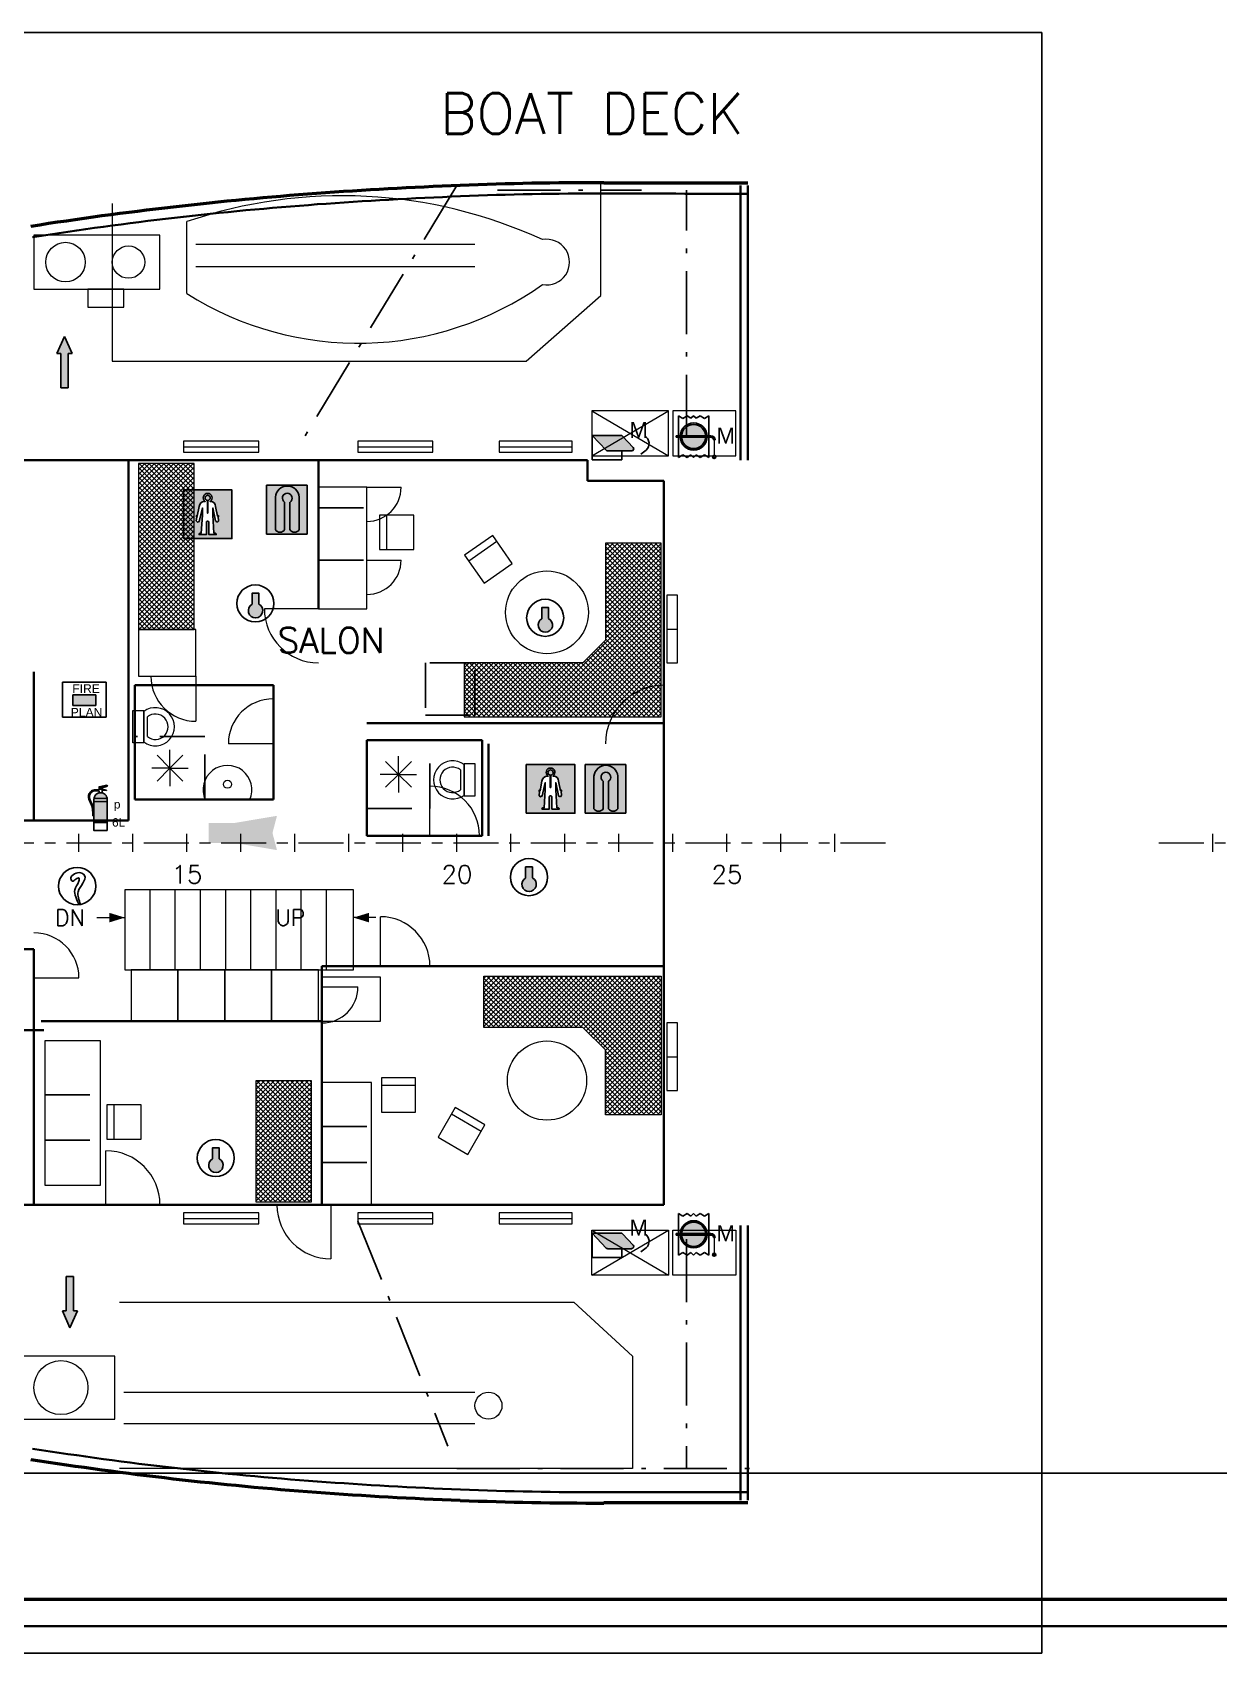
# Model space of a CAD drawing. Header units: millimetres. Extents: x -5000 to 92500, y -73000 to 27580.
# Drawn here: x 28284 to 41461, y -20058 to -2000 of the extents above; entities that cross this region are included whole.
import ezdxf
from ezdxf.enums import TextEntityAlignment as Align

# ---------------------------------------------------------------- set-up
doc = ezdxf.new("R2010")
doc.units = ezdxf.units.MM
for name, pattern in [('CENTER_S', [860, 500, -120, 120, -120]), ('DASHDOT_S', [1150, 700, -200, 50, -200]), ('DASHED_S', [750, 500, -250])]:
    doc.linetypes.add(name, pattern=pattern)
for name, color, linetype, lineweight in [('CENTER', 1, 'CENTER_S', 18), ('DASHDOT', 8, 'DASHDOT_S', 25), ('DASHED', 8, 'DASHED_S', 25), ('DETAIL', 9, 'Continuous', 13), ('DOOR', 4, 'Continuous', 18), ('FRAMES', 7, 'Continuous', 18), ('HULL', 7, 'Continuous', 50), ('STAIR', 6, 'Continuous', 18), ('STRUCT', 7, 'Continuous', 35), ('SYM-FF', 1, 'Continuous', 18), ('SYM-LSA', 3, 'Continuous', 18), ('TEXT', 7, 'Continuous', 18), ('WINDOW', 5, 'Continuous', 18)]:
    doc.layers.add(name, color=color, linetype=linetype, lineweight=lineweight)
for name, color, linetype in [('dotted', 140, 'Continuous'), ('HATCH', 1, 'Continuous'), ('INER2', 151, 'Continuous'), ('out line', 230, 'Continuous'), ('SYMBOL', 31, 'Continuous'), ('VENT', 210, 'Continuous')]:
    doc.layers.add(name, color=color, linetype=linetype)
doc.styles.add('ARIAL', font='arial.ttf')
doc.styles.add('ROMANS', font='romans.shx')
picture_1 = doc.add_image_def('image2.png', size_in_pixel=(975, 900))
picture_2 = doc.add_image_def('image6.png', size_in_pixel=(4825, 900))

# ---------------------------------------------------------------- blocks, each defined once
blk = doc.blocks.new('LJ')
at = {"layer": 'dotted'}
blk.add_hatch(color=51, dxfattribs=at).paths.add_polyline_path([(-2247.773, -989.98), (-2247.773, -990.848, 0.557077), (-2247.527, -990.848), (-2247.527, -990.115, -3.322169), (-2247.384, -990.115), (-2247.384, -990.848, 0.557077), (-2247.137, -990.848), (-2247.137, -989.98, 0.92057)])
at = {"layer": 'out line'}
h = blk.add_hatch(color=80, dxfattribs=at)
h.paths.add_polyline_path([(-2248.007, -990.966), (-2246.926, -990.966), (-2246.926, -989.667), (-2248.007, -989.667)])
h.paths.add_polyline_path([(-2247.137, -989.98), (-2247.137, -990.848, -0.557077), (-2247.384, -990.848), (-2247.384, -990.115, 3.322169), (-2247.527, -990.115), (-2247.527, -990.848, -0.557077), (-2247.773, -990.848), (-2247.773, -989.98, -0.92057)])
at = {"layer": 'dotted', "color": 6}
for p, q in [((-2246.925, -989.666), (-2248.005, -989.666)), ((-2248.005, -989.666), (-2248.005, -990.965)), ((-2246.925, -990.965), (-2246.925, -989.666)), ((-2247.771, -989.979), (-2247.771, -990.847)), ((-2247.525, -990.847), (-2247.525, -990.114)), ((-2247.382, -990.114), (-2247.382, -990.847)), ((-2247.135, -989.979), (-2247.135, -990.847)), ((-2248.005, -990.965), (-2246.925, -990.965))]:
    blk.add_line(p, q, dxfattribs=at)
for centre, radius, start, end in [((-2247.453, -990.006), 0.319, 4.7365, 175.2635), ((-2247.453, -990.006), 0.13, 303.5045, 236.4955), ((-2247.648, -990.77), 0.145, 211.7577, 328.2423), ((-2247.259, -990.77), 0.145, 211.7577, 328.2423)]:
    blk.add_arc(centre, radius, start, end, dxfattribs=at)
blk = doc.blocks.new('FPR-LIFE JAKET')
at = {"layer": 'dotted', "color": 51, "xscale": 0.45989954711139, "yscale": 0.45989954711139}
blk.add_blockref('LJ', (1033.608, 455.446), dxfattribs=at)
blk = doc.blocks.new('fie')
at = {"layer": 'HATCH'}
blk.add_hatch(color=256, dxfattribs=at).paths.add_polyline_path([(1942.954, -4111.097), (1942.335, -4111.097), (1942.335, -4111.379), (1942.954, -4111.379)])
at = {"layer": 'dotted', "color": 6}
for p, q in [((1942.061, -4110.762), (1943.229, -4110.762)), ((1942.061, -4111.696), (1942.061, -4110.762)), ((1943.229, -4110.762), (1943.229, -4111.696)), ((1942.336, -4111.097), (1942.955, -4111.097)), ((1942.336, -4111.379), (1942.336, -4111.097)), ((1942.955, -4111.097), (1942.955, -4111.379)), ((1943.229, -4111.696), (1942.061, -4111.696)), ((1942.955, -4111.379), (1942.336, -4111.379))]:
    blk.add_line(p, q, dxfattribs=at)
at = {"layer": 'dotted', "color": 6, "style": 'ARIAL'}
for s, p in [('FIRE', (1942.324, -4111.049)), ('PLAN', (1942.283, -4111.679))]:
    blk.add_text(s, height=0.2312, dxfattribs=at).set_placement(p)
blk = doc.blocks.new('FPR-FIRE PLAN LOCATION')
at = {"layer": 'VENT', "color": 2, "xscale": 0.45989954711139, "yscale": 0.45989954711139}
blk.add_blockref('fie', (-893.422, 1890.752), dxfattribs=at)
blk = doc.blocks.new('POW 6KG')
at = {"layer": 'SYMBOL'}
h = blk.add_hatch(color=1, dxfattribs=at)
edge = h.paths.add_edge_path()
edge.add_line((-2247.284, -963.924), (-2247.634, -963.924))
edge.add_line((-2247.634, -963.924), (-2247.634, -964.082))
edge.add_arc((-2248.466, -964.172), 0.837, 353.7735, 366.2265, ccw=False)
edge.add_line((-2247.634, -964.263), (-2247.634, -964.482))
edge.add_line((-2247.634, -964.482), (-2247.284, -964.482))
edge.add_line((-2247.284, -964.482), (-2247.284, -963.924))
h.paths.add_polyline_path([(-2247.284, -964.696), (-2247.634, -964.696)])
edge = h.paths.add_edge_path()
edge.add_arc((-2247.459, -963.864), 0.175, 90, 172.15)
edge.add_line((-2247.632, -963.84), (-2247.285, -963.84))
edge.add_arc((-2247.459, -963.864), 0.175, 7.85, 90)
h = blk.add_hatch(color=256, dxfattribs=at)
edge = h.paths.add_edge_path()
edge.add_line((-2247.42, -963.619), (-2247.303, -963.631))
edge.add_line((-2247.303, -963.631), (-2247.303, -963.619))
edge.add_line((-2247.303, -963.619), (-2247.42, -963.597))
edge.add_line((-2247.42, -963.597), (-2247.42, -963.559))
edge.add_line((-2247.42, -963.559), (-2247.279, -963.514))
edge.add_line((-2247.279, -963.514), (-2247.29, -963.483))
edge.add_line((-2247.29, -963.483), (-2247.501, -963.528))
edge.add_line((-2247.501, -963.528), (-2247.501, -963.615))
at = {"layer": 'dotted', "color": 6}
blk.add_lwpolyline([(-2247.285, -964.695), (-2247.636, -964.695), (-2247.636, -963.863, -0.414214), (-2247.46, -963.688), (-2247.46, -963.688, -0.414214), (-2247.285, -963.863)], format="xyb", close=True, dxfattribs=at)
for points in [[(-2247.29, -963.483), (-2247.501, -963.528)], [(-2247.501, -963.526), (-2247.501, -963.613)], [(-2247.501, -963.639), (-2247.501, -963.693)], [(-2247.42, -963.559), (-2247.279, -963.513)], [(-2247.42, -963.595), (-2247.42, -963.557)], [(-2247.303, -963.617), (-2247.42, -963.595)], [(-2247.42, -963.617), (-2247.303, -963.629)], [(-2247.42, -963.693), (-2247.42, -963.617)], [(-2247.303, -963.629), (-2247.303, -963.617)], [(-2247.279, -963.513), (-2247.29, -963.483)], [(-2247.285, -963.924), (-2247.636, -963.924)], [(-2247.634, -963.839), (-2247.287, -963.839)], [(-2247.67, -964.302), (-2247.643, -964.302)], [(-2247.636, -964.482), (-2247.285, -964.482)]]:
    blk.add_lwpolyline(points, dxfattribs=at)
blk.add_lwpolyline([(-2247.501, -963.693, -0.106872), (-2247.42, -963.693)], format="xyb", dxfattribs=at)
for points, knots in [([(-2247.501, -963.613), (-2247.514, -963.612), (-2247.527, -963.611), (-2247.568, -963.609), (-2247.595, -963.609), (-2247.649, -963.617), (-2247.676, -963.625), (-2247.712, -963.647), (-2247.724, -963.658), (-2247.745, -963.681), (-2247.753, -963.694), (-2247.769, -963.724), (-2247.776, -963.742), (-2247.782, -963.778), (-2247.783, -963.796), (-2247.777, -963.847), (-2247.767, -963.878), (-2247.746, -963.928), (-2247.736, -963.948), (-2247.719, -963.986), (-2247.71, -964.004), (-2247.696, -964.041), (-2247.689, -964.06), (-2247.68, -964.099), (-2247.677, -964.119), (-2247.67, -964.181), (-2247.669, -964.224), (-2247.67, -964.279), (-2247.67, -964.29), (-2247.67, -964.302)], [0.027104, 0.027104, 0.027104, 0.027104, 0.680846, 0.680846, 2.042538, 2.042538, 3.40423, 3.40423, 4.126415, 4.126415, 4.848601, 4.848601, 5.718136, 5.718136, 6.587672, 6.587672, 8.218711, 8.218711, 9.364028, 9.364028, 10.509345, 10.509345, 11.716642, 11.716642, 12.923939, 12.923939, 15.338534, 15.338534, 15.957922, 15.957922, 15.957922, 15.957922]), ([(-2247.643, -964.302), (-2247.642, -964.217), (-2247.64, -964.092), (-2247.717, -963.926), (-2247.781, -963.79), (-2247.688, -963.628), (-2247.575, -963.635), (-2247.501, -963.639)], [0, 0, 0, 0, 297.944458, 438.105277, 661.865253, 788.691466, 1028.865984, 1028.865984, 1028.865984, 1028.865984])]:
    blk.add_open_spline(points, degree=3, knots=knots, dxfattribs=at)
at = {"layer": 'dotted', "color": 6, "style": 'ARIAL'}
for s, height, p in [('p', 0.226, (-2247.106, -964.11)), ('6L', 0.2257, (-2247.155, -964.591))]:
    blk.add_text(s, height=height, dxfattribs=at).set_placement(p)
blk = doc.blocks.new('FPR-FIRE EXTINGUISHER (POWDER)')
at = {"layer": 'dotted', "color": 51, "xscale": 0.45989954711139, "yscale": 0.45989954711139}
blk.add_blockref('POW 6KG', (1033.573, 443.384), dxfattribs=at)
blk = doc.blocks.new('heat detector')
at = {"layer": 'INER2'}
blk.add_hatch(color=242, dxfattribs=at).paths.add_polyline_path([(3383.561, -6499.341), (3383.561, -6499.133), (3383.431, -6499.133), (3383.431, -6499.343, 4.002369)])
at = {"layer": 'INER2', "color": 240}
blk.add_lwpolyline([(3383.431, -6499.343), (3383.431, -6499.133), (3383.561, -6499.133), (3383.561, -6499.341)], dxfattribs=at)
at = {"layer": 'INER2', "color": 7}
blk.add_circle((3383.495, -6499.326), 0.352, dxfattribs=at)
at = {"layer": 'INER2', "color": 240}
blk.add_arc((3383.498, -6499.463), 0.137, 118.8949, 62.7819, dxfattribs=at)
blk = doc.blocks.new('FPR-TEMPERATURE DETECTOR')
at = {"layer": 'INER2', "color": 3, "xscale": 0.64519499421843, "yscale": 0.64519499421843}
blk.add_blockref('heat detector', (-2183.014, 4193.332), dxfattribs=at)
blk = doc.blocks.new('ES')
at = {"layer": 'INER2'}
h = blk.add_hatch(color=80, dxfattribs=at)
h.paths.add_polyline_path([(-2246.813, -1004.016), (-2247.461, -1004.016), (-2247.461, -1004.11, -0.745878), (-2247.4, -1004.323), (-2247.381, -1004.323, -0.396303), (-2247.252, -1004.457), (-2247.197, -1004.716), (-2247.173, -1004.698), (-2247.173, -1004.716), (-2247.181, -1004.743), (-2247.17, -1004.826, -0.213975), (-2247.178, -1004.852), (-2247.2, -1004.877), (-2247.239, -1004.859, -0.173132), (-2247.255, -1004.843), (-2247.324, -1004.497), (-2247.324, -1004.693), (-2247.294, -1005.167), (-2247.266, -1005.167, -0.414214), (-2247.233, -1005.201), (-2247.233, -1005.204), (-2247.428, -1005.204), (-2247.428, -1004.879, 0.414214), (-2247.461, -1004.846), (-2247.461, -1005.312), (-2246.813, -1005.312)])
h.paths.add_polyline_path([(-2247.544, -1004.323), (-2247.525, -1004.323, -0.753356), (-2247.461, -1004.11), (-2247.461, -1004.016), (-2248.109, -1004.016), (-2248.109, -1005.312), (-2247.461, -1005.312), (-2247.461, -1004.846, 0.433898), (-2247.497, -1004.879), (-2247.497, -1005.204), (-2247.692, -1005.204), (-2247.692, -1005.201, -0.414214), (-2247.659, -1005.167), (-2247.631, -1005.167), (-2247.601, -1004.693), (-2247.601, -1004.497), (-2247.686, -1004.854), (-2247.736, -1004.877), (-2247.768, -1004.84), (-2247.755, -1004.743), (-2247.763, -1004.716), (-2247.763, -1004.698), (-2247.739, -1004.716), (-2247.69, -1004.457, -0.371875)])
h.paths.add_polyline_path([(-2247.461, -1004.155, 0.961276), (-2247.469, -1004.297), (-2247.469, -1004.632), (-2247.461, -1004.632)])
h.paths.add_polyline_path([(-2247.461, -1004.155), (-2247.461, -1004.632), (-2247.456, -1004.632), (-2247.456, -1004.297, 0.946434)])
at = {"layer": 'dotted', "color": 6}
blk.add_line((-2247.69, -1005.203), (-2247.495, -1005.203), dxfattribs=at)
blk.add_lwpolyline([(-2248.108, -1005.311), (-2248.108, -1004.015), (-2246.812, -1004.015), (-2246.812, -1005.311)], close=True, dxfattribs=at)
for points in [[(-2247.198, -1004.876), (-2247.176, -1004.851, 0.213975), (-2247.168, -1004.825), (-2247.179, -1004.742), (-2247.172, -1004.715), (-2247.172, -1004.697), (-2247.195, -1004.715), (-2247.25, -1004.456, 0.396303), (-2247.379, -1004.322), (-2247.398, -1004.322, 3.422223), (-2247.523, -1004.322), (-2247.543, -1004.322, 0.371875), (-2247.689, -1004.456), (-2247.737, -1004.715), (-2247.761, -1004.697), (-2247.761, -1004.715), (-2247.753, -1004.742), (-2247.766, -1004.839), (-2247.734, -1004.876), (-2247.684, -1004.853), (-2247.6, -1004.496), (-2247.6, -1004.692), (-2247.63, -1005.166), (-2247.657, -1005.166, 0.414214), (-2247.69, -1005.2), (-2247.69, -1005.203), (-2247.495, -1005.203), (-2247.495, -1004.878, -0.414214), (-2247.462, -1004.845), (-2247.46, -1004.845, -0.414214), (-2247.426, -1004.878), (-2247.426, -1005.203), (-2247.231, -1005.203), (-2247.231, -1005.2, 0.414214), (-2247.264, -1005.166), (-2247.292, -1005.166), (-2247.322, -1004.692), (-2247.322, -1004.496), (-2247.253, -1004.842, 0.173132), (-2247.237, -1004.858)], [(-2247.454, -1004.631), (-2247.454, -1004.296, 21.146031), (-2247.467, -1004.296), (-2247.467, -1004.631)]]:
    blk.add_lwpolyline(points, format="xyb", close=True, dxfattribs=at)
blk = doc.blocks.new('FPR-IMMERSION SUIT')
at = {"layer": 'dotted', "color": 1, "xscale": 0.45989954711139, "yscale": 0.45989954711139}
blk.add_blockref('ES', (1033.606, 462.044), dxfattribs=at)
blk = doc.blocks.new('FIRE_ALARM_HORN')
at = {"true_color": 0xe1232d}
h = blk.add_hatch(color=7, dxfattribs=at)
h.dxf.hatch_style = 1
h.paths.add_polyline_path([(-380, -110), (-380, 110), (-100, 110), (380, 190), (330, 0), (380, -190), (-100, -110)])
blk = doc.blocks.new('SM')
at = {"layer": 'dotted', "color": 6}
blk.add_circle((1942.533, -4084.514), 0.497, dxfattribs=at)
blk.add_spline([(1942.625, -4085.002), (1942.557, -4084.663), (1942.684, -4084.436), (1942.73, -4084.229), (1942.622, -4084.157), (1942.464, -4084.188), (1942.365, -4084.322), (1942.408, -4084.384), (1942.498, -4084.325), (1942.582, -4084.303), (1942.575, -4084.381), (1942.47, -4084.616), (1942.59, -4085.008)], degree=3, dxfattribs=at)
blk = doc.blocks.new('FPR-SMOKE DETECTOR')
at = {"layer": 'VENT', "color": 6, "xscale": 0.45989954711139, "yscale": 0.45989954711139}
blk.add_blockref('SM', (-893.37, 1878.466), dxfattribs=at)
blk = doc.blocks.new('mm')
at = {"layer": 'HATCH'}
blk.add_hatch(color=3, dxfattribs=at).paths.add_polyline_path([(-2247.176, -952.897, 0.205997), (-2247.217, -952.88), (-2247.988, -952.88), (-2247.614, -953.276, 0.205997), (-2247.574, -953.293), (-2246.932, -953.293, 0.657476), (-2246.891, -953.199)])
at = {"layer": 'dotted', "color": 6}
for p, q in [((-2247.978, -952.88), (-2247.604, -953.276)), ((-2247.978, -952.88), (-2247.207, -952.88)), ((-2247.978, -953.527), (-2247.978, -952.88)), ((-2247.166, -952.897), (-2246.881, -953.199)), ((-2247.563, -953.293), (-2246.921, -953.293)), ((-2247.182, -953.293), (-2247.182, -953.527)), ((-2246.678, -953.38), (-2246.539, -953.273)), ((-2247.182, -953.527), (-2247.978, -953.527))]:
    blk.add_line(p, q, dxfattribs=at)
blk.add_lwpolyline([(-2246.678, -953.38), (-2246.539, -953.273)], dxfattribs=at)
for centre, radius, start, end in [((-2247.207, -952.935), 0.0558, 43.4403, 90), ((-2246.696, -953.096), 0.237, 311.7236, 57.1221), ((-2247.563, -953.237), 0.0558, 223.4403, 270), ((-2246.921, -953.237), 0.0558, 270, 43.4403)]:
    blk.add_arc(centre, radius, start, end, dxfattribs=at)
at = {"layer": 'dotted', "color": 6, "style": 'ARIAL'}
blk.add_text('M', height=0.424, dxfattribs=at).set_placement((-2246.984, -952.945))
blk = doc.blocks.new('VENT')
at = {"layer": 'INER2'}
h = blk.add_hatch(color=3, dxfattribs=at)
h.paths.add_polyline_path([(1723.919, -4113.066, 0.395683), (1723.599, -4113.366), (1723.919, -4113.366)])
h.paths.add_polyline_path([(1724.239, -4113.366, 0.395683), (1723.919, -4113.066), (1723.919, -4113.366)])
h.paths.add_polyline_path([(1723.919, -4113.407), (1723.919, -4113.708, 0.395683), (1724.239, -4113.407)])
h.paths.add_polyline_path([(1723.919, -4113.407), (1723.599, -4113.407, 0.395683), (1723.919, -4113.708)])
at = {"layer": 'SYMBOL'}
h = blk.add_hatch(color=256, dxfattribs=at)
h.paths.add_polyline_path([(1723.919, -4113.025), (1723.919, -4113.066, -0.414214), (1724.24, -4113.387), (1724.281, -4113.387, 0.414214)])
h.paths.add_polyline_path([(1723.919, -4113.066), (1723.919, -4113.025, 0.414214), (1723.557, -4113.387), (1723.598, -4113.387, -0.414214)])
h.paths.add_polyline_path([(1723.598, -4113.387), (1723.557, -4113.387, 0.414214), (1723.919, -4113.749), (1723.919, -4113.708, -0.414214)])
h.paths.add_polyline_path([(1724.281, -4113.387), (1724.24, -4113.387, -0.414214), (1723.919, -4113.708), (1723.919, -4113.749, 0.414214)])
h = blk.add_hatch(color=256, dxfattribs=at)
h.paths.add_polyline_path([(1723.919, -4113.366), (1723.599, -4113.366, 0.015921), (1723.598, -4113.387), (1723.919, -4113.387)])
h.paths.add_polyline_path([(1723.558, -4113.366), (1723.511, -4113.366), (1723.511, -4113.387), (1723.557, -4113.387, -0.014121)])
h.paths.add_polyline_path([(1723.511, -4113.366), (1723.448, -4113.366), (1723.448, -4113.387), (1723.511, -4113.387)])
h.paths.add_polyline_path([(1724.239, -4113.366), (1723.919, -4113.366), (1723.919, -4113.387), (1724.24, -4113.387, 0.015921)])
h.paths.add_polyline_path([(1724.327, -4113.366), (1724.28, -4113.366, -0.014121), (1724.281, -4113.387), (1724.327, -4113.387)])
h.paths.add_polyline_path([(1724.38, -4113.366), (1724.327, -4113.366), (1724.327, -4113.387), (1724.38, -4113.387)])
h = blk.add_hatch(color=256, dxfattribs=at)
h.paths.add_polyline_path([(1723.511, -4113.387), (1723.448, -4113.387), (1723.448, -4113.407), (1723.511, -4113.407)])
h.paths.add_polyline_path([(1723.557, -4113.387), (1723.511, -4113.387), (1723.511, -4113.407), (1723.558, -4113.407, -0.014121)])
blk.add_hatch(color=256, dxfattribs=at).paths.add_polyline_path([(1723.919, -4113.387), (1723.598, -4113.387, 0.015921), (1723.599, -4113.407), (1723.919, -4113.407)])
h = blk.add_hatch(color=256, dxfattribs=at)
h.paths.add_polyline_path([(1724.24, -4113.387), (1723.919, -4113.387), (1723.919, -4113.407), (1724.239, -4113.407, 0.015921)])
h.paths.add_polyline_path([(1724.327, -4113.387), (1724.281, -4113.387, -0.014121), (1724.28, -4113.407), (1724.327, -4113.407)])
h.paths.add_polyline_path([(1724.38, -4113.387), (1724.327, -4113.387), (1724.327, -4113.407), (1724.38, -4113.407)])
h = blk.add_hatch(color=256, dxfattribs=at)
h.paths.add_polyline_path([(1724.444, -4113.387), (1724.38, -4113.387), (1724.38, -4113.407, -0.414214), (1724.448, -4113.475), (1724.489, -4113.475, 0.24158)])
h.paths.add_polyline_path([(1724.38, -4113.366), (1724.38, -4113.387), (1724.444, -4113.387, 0.156931)])
h = blk.add_hatch(color=256, dxfattribs=at)
h.paths.add_polyline_path([(1724.425, -4113.93, 1), (1724.513, -4113.93, 1)])
h.paths.add_polyline_path([(1724.495, -4113.93, -1), (1724.443, -4113.93, -1)])
at = {"layer": 'dotted', "color": 6}
for p, q in [((1723.51, -4112.833), (1723.51, -4113.941)), ((1723.51, -4112.833), (1723.628, -4112.904)), ((1723.628, -4112.904), (1723.746, -4112.833)), ((1723.746, -4112.833), (1723.847, -4112.9)), ((1723.847, -4112.9), (1723.918, -4112.833)), ((1723.989, -4112.9), (1723.918, -4112.833)), ((1724.091, -4112.833), (1723.989, -4112.9)), ((1724.209, -4112.904), (1724.091, -4112.833)), ((1724.327, -4112.833), (1724.209, -4112.904)), ((1724.327, -4112.833), (1724.327, -4113.941)), ((1723.448, -4113.366), (1723.448, -4113.407)), ((1724.38, -4113.366), (1723.448, -4113.366)), ((1724.38, -4113.407), (1723.448, -4113.407)), ((1724.38, -4113.407), (1724.38, -4113.366)), ((1724.448, -4113.475), (1724.489, -4113.475)), ((1723.51, -4113.941), (1723.628, -4113.87)), ((1723.628, -4113.87), (1723.746, -4113.941)), ((1723.746, -4113.941), (1723.847, -4113.874)), ((1723.847, -4113.874), (1723.918, -4113.941)), ((1723.989, -4113.874), (1723.918, -4113.941)), ((1724.091, -4113.941), (1723.989, -4113.874)), ((1724.209, -4113.87), (1724.091, -4113.941)), ((1724.327, -4113.941), (1724.209, -4113.87))]:
    blk.add_line(p, q, dxfattribs=at)
for centre, radius in [((1723.918, -4113.387), 0.362), ((1723.918, -4113.387), 0.321), ((1724.468, -4113.93), 0.0438), ((1724.468, -4113.93), 0.0263)]:
    blk.add_circle(centre, radius, dxfattribs=at)
for radius in [0.109, 0.068]:
    blk.add_arc((1724.38, -4113.475), radius, 0, 90, dxfattribs=at)
at = {"layer": 'SYMBOL', "const_width": 0.0408}
blk.add_lwpolyline([(1724.469, -4113.475), (1724.469, -4113.886)], dxfattribs=at)
at = {"layer": 'dotted', "color": 6, "style": 'ARIAL'}
blk.add_text('M', height=0.424, dxfattribs=at).set_placement((1724.526, -4113.575))
blk = doc.blocks.new('FPR-MACHINERY SPACES VENTILATION FIRE DUMPING_FLAP')
at = {"layer": 'dotted', "color": 6, "xscale": 0.45989954711139, "yscale": 0.45989954711139}
blk.add_blockref('mm', (1033.084, 438.257), dxfattribs=at)
at = {"layer": 'VENT', "xscale": 0.45989954711139, "yscale": 0.45989954711139}
blk.add_blockref('VENT', (-792.344, 1891.759), dxfattribs=at)
blk = doc.blocks.new('arro')
at = {"layer": 'INER2'}
blk.add_hatch(color=80, dxfattribs=at).paths.add_polyline_path([(1721.956, -4085.057), (1721.956, -4085.164), (1721.044, -4085.164), (1721.043, -4085.359), (1721.956, -4085.359), (1721.956, -4085.465), (1722.413, -4085.261)])
at = {"layer": 'dotted', "color": 6}
for p, q in [((1721.957, -4085.164), (1721.044, -4085.164)), ((1721.044, -4085.164), (1721.044, -4085.359)), ((1721.957, -4085.359), (1721.044, -4085.359)), ((1721.957, -4085.164), (1721.957, -4085.057)), ((1721.957, -4085.057), (1722.413, -4085.261)), ((1721.957, -4085.465), (1722.413, -4085.261)), ((1721.957, -4085.359), (1721.957, -4085.465))]:
    blk.add_line(p, q, dxfattribs=at)
blk = doc.blocks.new('FPR-PRIMARY MEANS OF ESCAPE')
at = {"layer": 'VENT', "color": 1, "xscale": 0.45989954711139, "yscale": 0.45989954711139}
blk.add_blockref('arro', (-791.822, 1878.81), dxfattribs=at)

msp = doc.modelspace()

# ---------------------------------------------------------------- hatches: boundary and pattern name
at = {"layer": 'DETAIL'}
h = msp.add_hatch(dxfattribs=at)
h.set_pattern_fill('ANSI37', color=8, scale=12)
h.paths.add_polyline_path([(29460, -8630), (30080, -8630), (30080, -6785), (29460, -6785)])
h = msp.add_hatch(dxfattribs=at)
h.set_pattern_fill('ANSI37', color=8, scale=12)
h.paths.add_polyline_path([(33080, -9600), (35270, -9600), (35270, -7670), (34650, -7670), (34650, -8750), (34400, -9000), (33080, -9000)])
h = msp.add_hatch(dxfattribs=at)
h.set_pattern_fill('ANSI37', color=8, scale=12)
h.paths.add_polyline_path([(33300, -12480), (35270, -12480), (35270, -14020), (34650, -14020), (34650, -13300), (34400, -13050), (33300, -13050)])
h = msp.add_hatch(dxfattribs=at)
h.set_pattern_fill('ANSI37', color=8, scale=12)
h.paths.add_polyline_path([(30770, -13640), (31380, -13640), (31380, -14990), (30770, -14990)])
at = {"layer": 'STAIR'}
h = msp.add_hatch(color=7, dxfattribs=at)
h.dxf.hatch_style = 1
h.paths.add_polyline_path([(29310, -11830), (29138, -11777), (29138, -11883)])
h = msp.add_hatch(color=7, dxfattribs=at)
h.dxf.hatch_style = 1
h.paths.add_polyline_path([(31850, -11830), (32022, -11883), (32022, -11777)])

# ---------------------------------------------------------------- linework, layer by layer
at = {"layer": 'CENTER'}
for p, q in [((19200, -11000), (37800, -11000)), ((40800, -11000), (55800, -11000))]:
    msp.add_line(p, q, dxfattribs=at)
at = {"layer": 'DASHDOT'}
for p, q in [((33000, -3700), (31300, -6500)), ((33450, -3750), (35050, -3750)), ((35550, -6500), (35550, -3750)), ((31900, -15200), (32900, -17700)), ((35550, -15400), (35550, -17950)), ((33000, -17950), (36300, -17950))]:
    msp.add_line(p, q, dxfattribs=at)
at = {"layer": 'DASHED'}
for p, q in [((31460, -7280), (32000, -7280)), ((31460, -7860), (32000, -7860)), ((33200, -9000), (32650, -9000)), ((32650, -9000), (32650, -9580)), ((33200, -9580), (33200, -9000)), ((32650, -9580), (33200, -9580)), ((30200, -9820), (29420, -9820)), ((29420, -9820), (29420, -10520)), ((30200, -10520), (30200, -9820)), ((32700, -9860), (32000, -9860)), ((32000, -9860), (32000, -10620)), ((32700, -10620), (32700, -9860)), ((29420, -10520), (30200, -10520)), ((32000, -10620), (32700, -10620)), ((28420, -13800), (29040, -13800)), ((31500, -14150), (32050, -14150)), ((28420, -14300), (29040, -14300)), ((31500, -14550), (32050, -14550))]:
    msp.add_line(p, q, dxfattribs=at)
at = {"layer": 'DETAIL'}
for p, q in [((34600, -4920), (34600, -3650)), ((29170, -3900), (29170, -5650)), ((30000, -4900), (30000, -4100)), ((29700, -4250), (28300, -4250)), ((28300, -4250), (28300, -4850)), ((29700, -4850), (29700, -4250)), ((30100, -4350), (33200, -4350)), ((30100, -4600), (33200, -4600)), ((28300, -4850), (29700, -4850)), ((29300, -4850), (28900, -4850)), ((28900, -4850), (28900, -5050)), ((29300, -5050), (29300, -4850)), ((28900, -5050), (29300, -5050)), ((33770, -5650), (34600, -4920)), ((29170, -5650), (33770, -5650)), ((35350, -6200), (34500, -6200)), ((34500, -6200), (34500, -6700)), ((34500, -6700), (35350, -6200)), ((34500, -6200), (35350, -6700)), ((35350, -6700), (35350, -6200)), ((36100, -6200), (35400, -6200)), ((35400, -6200), (35400, -6700)), ((36100, -6700), (36100, -6200)), ((30080, -6785), (29460, -6785)), ((29460, -6785), (29460, -8630)), ((30080, -8630), (30080, -6785)), ((34500, -6700), (35350, -6700)), ((35400, -6700), (36100, -6700)), ((32000, -7050), (31460, -7050)), ((31460, -7050), (31460, -8400)), ((32000, -8400), (32000, -7050)), ((32000, -7050), (32380, -7050)), ((32520, -7360), (32140, -7360)), ((32140, -7360), (32140, -7740)), ((32220, -7740), (32220, -7360)), ((32520, -7740), (32520, -7360)), ((32140, -7740), (32520, -7740)), ((33397, -7585), (33085, -7803)), ((33131, -7869), (33443, -7651)), ((33615, -7897), (33397, -7585)), ((35270, -7670), (34650, -7670)), ((34650, -7670), (34650, -8750)), ((35270, -9600), (35270, -7670)), ((32000, -7860), (32380, -7860)), ((33085, -7803), (33303, -8115)), ((33303, -8115), (33615, -7897)), ((31460, -8400), (32000, -8400)), ((29460, -8630), (30080, -8630)), ((30100, -8630), (29460, -8630)), ((29460, -8630), (29460, -9150)), ((30100, -9150), (30100, -8630)), ((34650, -8750), (34400, -9000)), ((34400, -9000), (33080, -9000)), ((33080, -9000), (33080, -9600)), ((29460, -9150), (30100, -9150)), ((29400, -9890), (29400, -9530)), ((29400, -9530), (29520, -9530)), ((29520, -9530), (29520, -9890)), ((29520, -9880), (29520, -9540)), ((29560, -9820), (29560, -9600)), ((33080, -9600), (35270, -9600)), ((29520, -9890), (29400, -9890)), ((29810, -10170), (29667, -10027)), ((29810, -10170), (29810, -9968)), ((29810, -10170), (29953, -10027)), ((32350, -10240), (32207, -10097)), ((32350, -10240), (32350, -10038)), ((32350, -10240), (32493, -10097)), ((29810, -10170), (29608, -10170)), ((29810, -10170), (29667, -10313)), ((29810, -10170), (30012, -10170)), ((29810, -10170), (29810, -10372)), ((29810, -10170), (29953, -10313)), ((32350, -10240), (32148, -10240)), ((32350, -10240), (32207, -10383)), ((32350, -10240), (32552, -10240)), ((32350, -10240), (32350, -10442)), ((32350, -10240), (32493, -10383)), ((33040, -10190), (33040, -10410)), ((33080, -10480), (33080, -10120)), ((33080, -10120), (33200, -10120)), ((33080, -10130), (33080, -10470)), ((33200, -10120), (33200, -10480)), ((30700, -10520), (30200, -10520)), ((33200, -10480), (33080, -10480)), ((29900, -12410), (29380, -12410)), ((29380, -12410), (29380, -12980)), ((29900, -12980), (29900, -12410)), ((30420, -12410), (29900, -12410)), ((29900, -12410), (29900, -12980)), ((30420, -12980), (30420, -12410)), ((30940, -12410), (30420, -12410)), ((30420, -12410), (30420, -12980)), ((30940, -12980), (30940, -12410)), ((31460, -12410), (30940, -12410)), ((30940, -12410), (30940, -12980)), ((31460, -12980), (31460, -12410)), ((32150, -12490), (31500, -12490)), ((31500, -12490), (31500, -12980)), ((32150, -12980), (32150, -12490)), ((33300, -12480), (35270, -12480)), ((33300, -13050), (33300, -12480)), ((35270, -12480), (35270, -14020)), ((29380, -12980), (29900, -12980)), ((29900, -12980), (30420, -12980)), ((30420, -12980), (30940, -12980)), ((30940, -12980), (31460, -12980)), ((31500, -12980), (32150, -12980)), ((34400, -13050), (33300, -13050)), ((34650, -13300), (34400, -13050)), ((29040, -13200), (28420, -13200)), ((28420, -13200), (28420, -14800)), ((29040, -14800), (29040, -13200)), ((34650, -14020), (34650, -13300)), ((30770, -13640), (31380, -13640)), ((30770, -14990), (30770, -13640)), ((31380, -13640), (31380, -14990)), ((32050, -13660), (31500, -13660)), ((31500, -13660), (31500, -15020)), ((32050, -15020), (32050, -13660)), ((32540, -13610), (32160, -13610)), ((32160, -13610), (32160, -13990)), ((32160, -13690), (32540, -13690)), ((32540, -13990), (32540, -13610)), ((29490, -13910), (29110, -13910)), ((29110, -13910), (29110, -14290)), ((29190, -14290), (29190, -13910)), ((29490, -14290), (29490, -13910)), ((32160, -13990), (32540, -13990)), ((32980, -13940), (32790, -14270)), ((32940, -14010), (33270, -14200)), ((33310, -14130), (32980, -13940)), ((35270, -14020), (34650, -14020)), ((33120, -14460), (33310, -14130)), ((29110, -14290), (29490, -14290)), ((32790, -14270), (33120, -14460)), ((28420, -14800), (29040, -14800)), ((31380, -14990), (30770, -14990)), ((31500, -15020), (32050, -15020)), ((34500, -15300), (35350, -15300)), ((34500, -15800), (34500, -15300)), ((34500, -15300), (35350, -15800)), ((34500, -15800), (35350, -15300)), ((35350, -15300), (35350, -15800)), ((35400, -15300), (36100, -15300)), ((35400, -15800), (35400, -15300)), ((36100, -15300), (36100, -15800)), ((35350, -15800), (34500, -15800)), ((36100, -15800), (35400, -15800)), ((29250, -16100), (34300, -16100)), ((34300, -16100), (34950, -16700)), ((29200, -16700), (27400, -16700)), ((29200, -17400), (29200, -16700)), ((34950, -16700), (34950, -17950)), ((29300, -17100), (33200, -17100)), ((27400, -17400), (29200, -17400)), ((29300, -17450), (33200, -17450)), ((34950, -17950), (29250, -17950))]:
    msp.add_line(p, q, dxfattribs=at)
for centre, radius in [((28650, -4550), 220), ((29350, -4550), 180), ((34000, -8440), 460), ((30450, -10349), 45), ((34000, -13640), 440), ((28600, -17050), 300), ((33350, -17250), 150)]:
    msp.add_circle(centre, radius, dxfattribs=at)
for centre, radius, start, end in [((31725, -9138), 5325, 65.3032, 108.8997), ((33996, -4550), 254, 259.6111, 100.3889), ((31900, -1901), 3550, 237.639, 305.2614), ((32000, -7050), 380, 270, 0), ((32000, -7860), 380, 270, 0), ((29648, -9710), 212, 233.1301, 126.8699), ((29649, -9710), 141, 231.1199, 128.8801), ((32952, -10300), 212, 53.1301, 306.8699), ((30450, -10412), 272, 336.6814, 203.3186), ((32951, -10300), 141, 51.1199, 308.8801)]:
    msp.add_arc(centre, radius, start, end, dxfattribs=at)
at = {"layer": 'DOOR'}
for p, q in [((31460, -8400), (30860, -8400)), ((30100, -9150), (30100, -9650)), ((35300, -9900), (35300, -9250)), ((30960, -9900), (30460, -9900)), ((32700, -10920), (32700, -10370)), ((32150, -12370), (32150, -11820)), ((28300, -12500), (28800, -12500)), ((31500, -12600), (31900, -12600)), ((29100, -15020), (29100, -14420)), ((31600, -15020), (31600, -15620))]:
    msp.add_line(p, q, dxfattribs=at)
for centre, radius, start, end in [((31460, -8400), 600, 180, 270), ((30100, -9150), 500, 180, 270), ((35300, -9900), 650, 90, 180), ((30960, -9900), 500, 90, 180), ((32700, -10920), 550, 0, 90), ((32150, -12370), 550, 0, 90), ((28300, -12500), 500, 0, 90), ((31500, -12600), 400, 270, 0), ((29100, -15020), 600, 0, 90), ((31600, -15020), 600, 180, 270)]:
    msp.add_arc(centre, radius, start, end, dxfattribs=at)
at = {"layer": 'FRAMES'}
for p, q in [((28800, -11100), (28800, -10900)), ((29400, -11100), (29400, -10900)), ((30000, -11100), (30000, -10900)), ((30600, -11100), (30600, -10900)), ((31200, -11100), (31200, -10900)), ((31800, -11100), (31800, -10900)), ((32400, -11100), (32400, -10900)), ((33000, -11100), (33000, -10900)), ((33600, -11100), (33600, -10900)), ((34200, -11100), (34200, -10900)), ((34800, -11100), (34800, -10900)), ((35400, -11100), (35400, -10900)), ((36000, -11100), (36000, -10900)), ((36600, -11100), (36600, -10900)), ((37200, -11100), (37200, -10900)), ((41400, -11100), (41400, -10900))]:
    msp.add_line(p, q, dxfattribs=at)
at = {"layer": 'HULL'}
msp.add_line((14340, -19400), (70500, -19400), dxfattribs=at)
for centre, radius, start, end in [((34285, -42487), 38803, 94.206, 96.5655), ((34826, -49835), 46171, 92.223, 94.206), ((34574, -43347), 39679, 89.9158, 92.223), ((36230, 1083727), 1087397, 269.915801, 270), ((34371, -43233), 39554, 96.5655, 98.8801), ((34371, 21233), 39554, 261.1199, 263.4345), ((34285, 20487), 38803, 263.4345, 265.794), ((34826, 27835), 46171, 265.794, 267.777), ((34574, 21347), 39679, 267.777, 270.0842), ((36230, -1105727), 1087397, 90, 90.084199)]:
    msp.add_arc(centre, radius, start, end, dxfattribs=at)
at = {"layer": 'STAIR'}
for p, q in [((31850, -11520), (29310, -11520)), ((29310, -11520), (29310, -12410)), ((29590, -12410), (29590, -11520)), ((29870, -12410), (29870, -11520)), ((30150, -12410), (30150, -11520)), ((30430, -12410), (30430, -11520)), ((30710, -12410), (30710, -11520)), ((30990, -12410), (30990, -11520)), ((31270, -12410), (31270, -11520)), ((31550, -12410), (31550, -11520)), ((31850, -12410), (31850, -11520)), ((29000, -11830), (29310, -11830)), ((32100, -11830), (31850, -11830)), ((29310, -12410), (31850, -12410))]:
    msp.add_line(p, q, dxfattribs=at)
at = {"layer": 'STRUCT'}
for p, q in [((36150, -6750), (36150, -3700)), ((36230, -6750), (36230, -3700)), ((25150, -6750), (34450, -6750)), ((29350, -6750), (29350, -10750)), ((31460, -6750), (31460, -8400)), ((34450, -6750), (34450, -6980)), ((34450, -6980), (35300, -6980)), ((35300, -6980), (35300, -15020)), ((28300, -10750), (28300, -9100)), ((30960, -9250), (29420, -9250)), ((29420, -9250), (29420, -10520)), ((30960, -10520), (30960, -9250)), ((32000, -9670), (35300, -9670)), ((33280, -9860), (32000, -9860)), ((32000, -9860), (32000, -10920)), ((33280, -10920), (33280, -9860)), ((33350, -9900), (33350, -10920)), ((29420, -10520), (30960, -10520)), ((25150, -10750), (29350, -10750)), ((32000, -10920), (33280, -10920)), ((25150, -12180), (28300, -12180)), ((28300, -12180), (28300, -15020)), ((31500, -12370), (31500, -15020)), ((31500, -12370), (35300, -12370)), ((28380, -12980), (31500, -12980)), ((25150, -13080), (28300, -13080)), ((28300, -13080), (28410, -13080)), ((34450, -15020), (25150, -15020)), ((35300, -15020), (34450, -15020)), ((34450, -15020), (34450, -15020)), ((36150, -15250), (36150, -18300)), ((36230, -15250), (36230, -18300)), ((14340, -19700), (70500, -19700))]:
    msp.add_line(p, q, dxfattribs=at)
for centre, radius, start, end in [((34574, -43347), 39559, 89.9158, 92.223), ((36230, 1083727), 1087517, 269.915801, 270), ((34285, -42487), 38683, 94.206, 96.5655), ((34826, -49835), 46051, 92.223, 94.206), ((34371, -43233), 39434, 96.5655, 98.8801), ((34371, 21233), 39434, 261.1199, 263.4345), ((34285, 20487), 38683, 263.4345, 265.794), ((34826, 27835), 46051, 265.794, 267.777), ((34574, 21347), 39559, 267.777, 270.0842), ((36230, -1105727), 1087517, 90, 90.084199)]:
    msp.add_arc(centre, radius, start, end, dxfattribs=at)
at = {"layer": 'WINDOW'}
for p, q in [((30800, -6540), (29960, -6540)), ((29960, -6540), (29960, -6660)), ((29960, -6600), (30800, -6600)), ((29960, -6660), (30800, -6660)), ((30800, -6660), (30800, -6540)), ((32730, -6540), (31900, -6540)), ((31900, -6540), (31900, -6660)), ((31900, -6600), (32730, -6600)), ((31900, -6660), (32730, -6660)), ((32730, -6660), (32730, -6540)), ((34280, -6540), (33470, -6540)), ((33470, -6540), (33470, -6660)), ((33470, -6600), (34280, -6600)), ((33470, -6660), (34280, -6660)), ((34280, -6660), (34280, -6540)), ((35450, -8250), (35330, -8250)), ((35330, -8250), (35330, -9000)), ((35450, -9000), (35450, -8250)), ((35330, -8625), (35450, -8625)), ((35330, -9000), (35450, -9000)), ((35450, -13000), (35330, -13000)), ((35330, -13000), (35330, -13750)), ((35450, -13750), (35450, -13000)), ((35330, -13375), (35450, -13375)), ((35330, -13750), (35450, -13750)), ((30800, -15110), (29960, -15110)), ((29960, -15110), (29960, -15230)), ((30800, -15230), (30800, -15110)), ((32730, -15110), (31900, -15110)), ((31900, -15110), (31900, -15230)), ((32730, -15230), (32730, -15110)), ((34280, -15110), (33470, -15110)), ((33470, -15110), (33470, -15230)), ((34280, -15230), (34280, -15110)), ((29960, -15170), (30800, -15170)), ((29960, -15230), (30800, -15230)), ((31900, -15170), (32730, -15170)), ((31900, -15230), (32730, -15230)), ((33470, -15170), (34280, -15170)), ((33470, -15230), (34280, -15230))]:
    msp.add_line(p, q, dxfattribs=at)

# ---------------------------------------------------------------- block references
at = {"layer": 'SYM-FF', "xscale": 906.54, "yscale": 906.54}
for name, p in [('FPR-MACHINERY SPACES VENTILATION FIRE DUMPING_FLAP', (35190, -6500)), ('FPR-TEMPERATURE DETECTOR', (30760, -8340)), ('FPR-TEMPERATURE DETECTOR', (33980, -8500)), ('FPR-FIRE PLAN LOCATION', (28860, -9410)), ('FPR-FIRE EXTINGUISHER (POWDER)', (29070, -10610)), ('FPR-TEMPERATURE DETECTOR', (33800, -11380)), ('FPR-SMOKE DETECTOR', (28780, -11480)), ('FPR-TEMPERATURE DETECTOR', (30320, -14500)), ('FPR-MACHINERY SPACES VENTILATION FIRE DUMPING_FLAP', (35190, -15360))]:
    msp.add_blockref(name, p, dxfattribs=at)
at = {"layer": 'SYM-FF'}
msp.add_blockref('FIRE_ALARM_HORN', (30620, -10890), dxfattribs=at)
at = {"layer": 'SYM-LSA', "xscale": 906.54, "yscale": 906.54}
for p, rotation in [((28640, -5660), 90), ((28700, -16100), 270)]:
    msp.add_blockref('FPR-PRIMARY MEANS OF ESCAPE', p, dxfattribs=dict(at, rotation=rotation))
for name, p in [('FPR-LIFE JAKET', (31110, -7300)), ('FPR-IMMERSION SUIT', (30230, -7350)), ('FPR-IMMERSION SUIT', (34040, -10400)), ('FPR-LIFE JAKET', (34650, -10400))]:
    msp.add_blockref(name, p, dxfattribs=at)

# ---------------------------------------------------------------- texts
at = {"layer": 'FRAMES', "style": 'ROMANS'}
for s, p in [('15', (30000, -11350)), ('20', (33000, -11350)), ('25', (36000, -11350))]:
    msp.add_text(s, height=200, dxfattribs=at).set_placement(p, align=Align.MIDDLE_CENTER)
at = {"layer": 'TEXT', "style": 'ROMANS'}
for s, height, p in [('BOAT DECK', 450, (34500, -2900)), ('SALON', 280, (31600, -8750)), ('DN', 180, (28700, -11830)), ('UP', 180, (31150, -11830))]:
    msp.add_text(s, height=height, dxfattribs=at).set_placement(p, align=Align.MIDDLE_CENTER)

# ---------------------------------------------------------------- pictures from other files: only their frames are drawn
at = {"layer": '0-REFERENCE-IMAGE'}
image = msp.add_image(picture_1, insert=(20000, -20000), size_in_units=(19500, 18000), dxfattribs=dict(at, fade=50))
image = msp.add_image(picture_2, insert=(-4500, -36000), size_in_units=(96500, 18000), dxfattribs=dict(at, fade=50))

doc.saveas('drawing.dxf')
